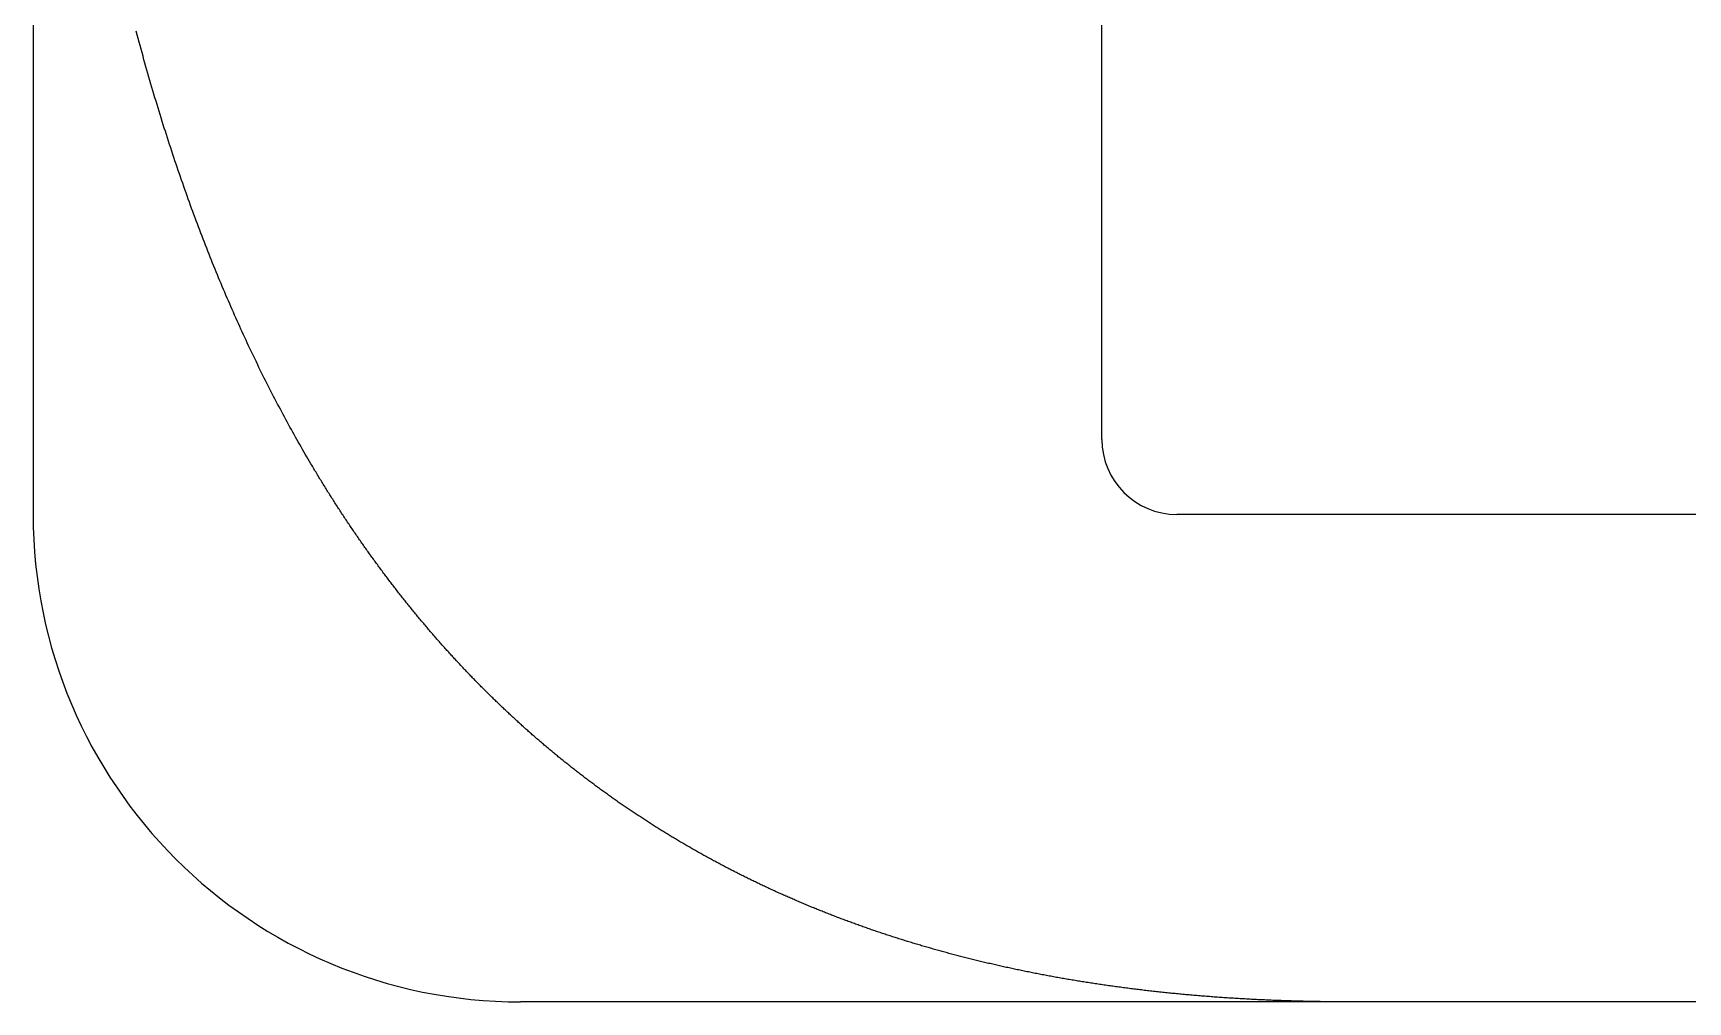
# Model space of a CAD drawing. Extents: x -14 to 315, y -179 to 16.
# Drawn here: x -14.25 to 7.81, y -92 to -79.08 of the extents above; entities that cross this region are included whole.
import ezdxf

# ---------------------------------------------------------------- set-up
doc = ezdxf.new("R2010")
doc.units = 0
doc.layers.add('BLACK', color=7, linetype='CONTINUOUS')

msp = doc.modelspace()

# ---------------------------------------------------------------- linework, layer by layer
at = {"layer": 'BLACK', "linetype": 'CONTINUOUS'}
for p, q in [((-14.25, 4), (-14.25, -85.5)), ((0, -84.5), (0, -29.5)), ((-12.861757, -79.105466), (-12.874455, -79.057743)), ((-12.84901, -79.153063), (-12.861757, -79.105466)), ((-12.836214, -79.200534), (-12.84901, -79.153063)), ((-12.823369, -79.24788), (-12.836214, -79.200534)), ((-12.810475, -79.2951), (-12.823369, -79.24788)), ((-12.797532, -79.342196), (-12.810475, -79.2951)), ((-12.784541, -79.389167), (-12.797532, -79.342196)), ((-12.771502, -79.436013), (-12.784541, -79.389167)), ((-12.758414, -79.482735), (-12.771502, -79.436013)), ((-12.745278, -79.529334), (-12.758414, -79.482735)), ((-12.732093, -79.575809), (-12.745278, -79.529334)), ((-12.718861, -79.622161), (-12.732093, -79.575809)), ((-12.70558, -79.668389), (-12.718861, -79.622161)), ((-12.692252, -79.714495), (-12.70558, -79.668389)), ((-12.678876, -79.760479), (-12.692252, -79.714495)), ((-12.665452, -79.806341), (-12.678876, -79.760479)), ((-12.651981, -79.85208), (-12.665452, -79.806341)), ((-12.638462, -79.897698), (-12.651981, -79.85208)), ((-12.624896, -79.943195), (-12.638462, -79.897698)), ((-12.611283, -79.988571), (-12.624896, -79.943195)), ((-12.597622, -80.033826), (-12.611283, -79.988571)), ((-12.583914, -80.078961), (-12.597622, -80.033826)), ((-12.57016, -80.123975), (-12.583914, -80.078961)), ((-12.556358, -80.16887), (-12.57016, -80.123975)), ((-12.54251, -80.213644), (-12.556358, -80.16887)), ((-12.528615, -80.2583), (-12.54251, -80.213644)), ((-12.514673, -80.302836), (-12.528615, -80.2583)), ((-12.500685, -80.347254), (-12.514673, -80.302836)), ((-12.486651, -80.391553), (-12.500685, -80.347254)), ((-12.47257, -80.435734), (-12.486651, -80.391553)), ((-12.458443, -80.479796), (-12.47257, -80.435734)), ((-12.444269, -80.523741), (-12.458443, -80.479796)), ((-12.43005, -80.567569), (-12.444269, -80.523741)), ((-12.415785, -80.611279), (-12.43005, -80.567569)), ((-12.401474, -80.654873), (-12.415785, -80.611279)), ((-12.387117, -80.69835), (-12.401474, -80.654873)), ((-12.372714, -80.74171), (-12.387117, -80.69835)), ((-12.358266, -80.784954), (-12.372714, -80.74171)), ((-12.343772, -80.828083), (-12.358266, -80.784954)), ((-12.329233, -80.871095), (-12.343772, -80.828083)), ((-12.314648, -80.913993), (-12.329233, -80.871095)), ((-12.300019, -80.956775), (-12.314648, -80.913993)), ((-12.285344, -80.999443), (-12.300019, -80.956775)), ((-12.270624, -81.041996), (-12.285344, -80.999443)), ((-12.255859, -81.084435), (-12.270624, -81.041996)), ((-12.241049, -81.12676), (-12.255859, -81.084435)), ((-12.226194, -81.168971), (-12.241049, -81.12676)), ((-12.211294, -81.211069), (-12.226194, -81.168971)), ((-12.19635, -81.253053), (-12.211294, -81.211069)), ((-12.181361, -81.294925), (-12.19635, -81.253053)), ((-12.166328, -81.336683), (-12.181361, -81.294925)), ((-12.15125, -81.37833), (-12.166328, -81.336683)), ((-12.136128, -81.419864), (-12.15125, -81.37833)), ((-12.120961, -81.461286), (-12.136128, -81.419864)), ((-12.105751, -81.502597), (-12.120961, -81.461286)), ((-12.090496, -81.543796), (-12.105751, -81.502597)), ((-12.075197, -81.584884), (-12.090496, -81.543796)), ((-12.059854, -81.625862), (-12.075197, -81.584884)), ((-12.044468, -81.666728), (-12.059854, -81.625862)), ((-12.029037, -81.707485), (-12.044468, -81.666728)), ((-12.013563, -81.748131), (-12.029037, -81.707485)), ((-11.998045, -81.788667), (-12.013563, -81.748131)), ((-11.982484, -81.829094), (-11.998045, -81.788667)), ((-11.966879, -81.869411), (-11.982484, -81.829094)), ((-11.95123, -81.909619), (-11.966879, -81.869411)), ((-11.935539, -81.949719), (-11.95123, -81.909619)), ((-11.919804, -81.98971), (-11.935539, -81.949719)), ((-11.904025, -82.029592), (-11.919804, -81.98971)), ((-11.888204, -82.069367), (-11.904025, -82.029592)), ((-11.872339, -82.109033), (-11.888204, -82.069367)), ((-11.856432, -82.148592), (-11.872339, -82.109033)), ((-11.840481, -82.188044), (-11.856432, -82.148592)), ((-11.824488, -82.227389), (-11.840481, -82.188044)), ((-11.808451, -82.266626), (-11.824488, -82.227389)), ((-11.792372, -82.305757), (-11.808451, -82.266626)), ((-11.776251, -82.344782), (-11.792372, -82.305757)), ((-11.760086, -82.383701), (-11.776251, -82.344782)), ((-11.74388, -82.422514), (-11.760086, -82.383701)), ((-11.72763, -82.461221), (-11.74388, -82.422514)), ((-11.711338, -82.499823), (-11.72763, -82.461221)), ((-11.695004, -82.53832), (-11.711338, -82.499823)), ((-11.678628, -82.576712), (-11.695004, -82.53832)), ((-11.662209, -82.614999), (-11.678628, -82.576712)), ((-11.645748, -82.653182), (-11.662209, -82.614999)), ((-11.629246, -82.691261), (-11.645748, -82.653182)), ((-11.612701, -82.729236), (-11.629246, -82.691261)), ((-11.596114, -82.767107), (-11.612701, -82.729236)), ((-11.579485, -82.804875), (-11.596114, -82.767107)), ((-11.562814, -82.84254), (-11.579485, -82.804875)), ((-11.546101, -82.880101), (-11.562814, -82.84254)), ((-11.529347, -82.91756), (-11.546101, -82.880101)), ((-11.512551, -82.954917), (-11.529347, -82.91756)), ((-11.495713, -82.992171), (-11.512551, -82.954917)), ((-11.478834, -83.029324), (-11.495713, -82.992171)), ((-11.461913, -83.066374), (-11.478834, -83.029324)), ((-11.44495, -83.103323), (-11.461913, -83.066374)), ((-11.427947, -83.140171), (-11.44495, -83.103323)), ((-11.410902, -83.176918), (-11.427947, -83.140171)), ((-11.393815, -83.213564), (-11.410902, -83.176918)), ((-11.376687, -83.250109), (-11.393815, -83.213564)), ((-11.359518, -83.286555), (-11.376687, -83.250109)), ((-11.342308, -83.3229), (-11.359518, -83.286555)), ((-11.325057, -83.359145), (-11.342308, -83.3229)), ((-11.307765, -83.39529), (-11.325057, -83.359145)), ((-11.290431, -83.431336), (-11.307765, -83.39529)), ((-11.273057, -83.467283), (-11.290431, -83.431336)), ((-11.255642, -83.503131), (-11.273057, -83.467283)), ((-11.238186, -83.53888), (-11.255642, -83.503131)), ((-11.220689, -83.574531), (-11.238186, -83.53888)), ((-11.203151, -83.610083), (-11.220689, -83.574531)), ((-11.185572, -83.645538), (-11.203151, -83.610083)), ((-11.167953, -83.680895), (-11.185572, -83.645538)), ((-11.150293, -83.716154), (-11.167953, -83.680895)), ((-11.132593, -83.751315), (-11.150293, -83.716154)), ((-11.114852, -83.78638), (-11.132593, -83.751315)), ((-11.09707, -83.821348), (-11.114852, -83.78638)), ((-11.079248, -83.856219), (-11.09707, -83.821348)), ((-11.061386, -83.890993), (-11.079248, -83.856219)), ((-11.043483, -83.925671), (-11.061386, -83.890993)), ((-11.025539, -83.960254), (-11.043483, -83.925671)), ((-11.007556, -83.99474), (-11.025539, -83.960254)), ((-10.989532, -84.029131), (-11.007556, -83.99474)), ((-10.971468, -84.063427), (-10.989532, -84.029131)), ((-10.953363, -84.097627), (-10.971468, -84.063427)), ((-10.935219, -84.131733), (-10.953363, -84.097627)), ((-10.917034, -84.165744), (-10.935219, -84.131733)), ((-10.898809, -84.19966), (-10.917034, -84.165744)), ((-10.880544, -84.233482), (-10.898809, -84.19966)), ((-10.862239, -84.26721), (-10.880544, -84.233482)), ((-10.843895, -84.300844), (-10.862239, -84.26721)), ((-10.82551, -84.334385), (-10.843895, -84.300844)), ((-10.807085, -84.367832), (-10.82551, -84.334385)), ((-10.78862, -84.401186), (-10.807085, -84.367832)), ((-10.770115, -84.434448), (-10.78862, -84.401186)), ((-10.751571, -84.467616), (-10.770115, -84.434448)), ((-10.732986, -84.500692), (-10.751571, -84.467616)), ((-10.714362, -84.533675), (-10.732986, -84.500692)), ((-10.695698, -84.566567), (-10.714362, -84.533675)), ((-10.676995, -84.599366), (-10.695698, -84.566567)), ((-10.658251, -84.632074), (-10.676995, -84.599366)), ((-10.639468, -84.664691), (-10.658251, -84.632074)), ((-10.620646, -84.697216), (-10.639468, -84.664691)), ((-10.601783, -84.72965), (-10.620646, -84.697216)), ((-10.582881, -84.761993), (-10.601783, -84.72965)), ((-10.56394, -84.794245), (-10.582881, -84.761993)), ((-10.544958, -84.826408), (-10.56394, -84.794245)), ((-10.535453, -84.842454), (-10.544958, -84.826408)), ((-10.525938, -84.858479), (-10.535453, -84.842454)), ((-10.516413, -84.874481), (-10.525938, -84.858479)), ((-10.506877, -84.890461), (-10.516413, -84.874481)), ((-10.497333, -84.906418), (-10.506877, -84.890461)), ((-10.487778, -84.922353), (-10.497333, -84.906418)), ((-10.478213, -84.938265), (-10.487778, -84.922353)), ((-10.468638, -84.954156), (-10.478213, -84.938265)), ((-10.459054, -84.970023), (-10.468638, -84.954156)), ((-10.44946, -84.985869), (-10.459054, -84.970023)), ((-10.439856, -85.001691), (-10.44946, -84.985869)), ((-10.430242, -85.017492), (-10.439856, -85.001691)), ((-10.420618, -85.03327), (-10.430242, -85.017492)), ((-10.410984, -85.049027), (-10.420618, -85.03327)), ((-10.401341, -85.06476), (-10.410984, -85.049027)), ((-10.391687, -85.080473), (-10.401341, -85.06476)), ((-10.382024, -85.096162), (-10.391687, -85.080473)), ((-10.372351, -85.11183), (-10.382024, -85.096162)), ((-10.362668, -85.127475), (-10.372351, -85.11183)), ((-10.352975, -85.143099), (-10.362668, -85.127475)), ((-10.343272, -85.1587), (-10.352975, -85.143099)), ((-10.33356, -85.17428), (-10.343272, -85.1587)), ((-10.323838, -85.189837), (-10.33356, -85.17428)), ((-10.314105, -85.205372), (-10.323838, -85.189837)), ((-10.304363, -85.220885), (-10.314105, -85.205372)), ((-10.294611, -85.236377), (-10.304363, -85.220885)), ((-10.28485, -85.251846), (-10.294611, -85.236377)), ((-10.275078, -85.267295), (-10.28485, -85.251846)), ((-10.265297, -85.28272), (-10.275078, -85.267295)), ((-10.255505, -85.298124), (-10.265297, -85.28272)), ((-10.245705, -85.313506), (-10.255505, -85.298124)), ((-10.235894, -85.328867), (-10.245705, -85.313506)), ((-10.226073, -85.344205), (-10.235894, -85.328867)), ((-10.216242, -85.359523), (-10.226073, -85.344205)), ((-10.206402, -85.374817), (-10.216242, -85.359523)), ((-10.196552, -85.390091), (-10.206402, -85.374817)), ((-10.186692, -85.405343), (-10.196552, -85.390091)), ((-10.176822, -85.420573), (-10.186692, -85.405343)), ((-10.166943, -85.435782), (-10.176822, -85.420573)), ((-10.157053, -85.450969), (-10.166943, -85.435782)), ((-10.147154, -85.466134), (-10.157053, -85.450969)), ((-10.137245, -85.481279), (-10.147154, -85.466134)), ((-10.127327, -85.496401), (-10.137245, -85.481279)), ((-10.117398, -85.511502), (-10.127327, -85.496401)), ((-10.10746, -85.526581), (-10.117398, -85.511502)), ((-10.097511, -85.541639), (-10.10746, -85.526581)), ((-10.087553, -85.556676), (-10.097511, -85.541639)), ((-10.077585, -85.571691), (-10.087553, -85.556676)), ((-10.067608, -85.586685), (-10.077585, -85.571691)), ((-10.05762, -85.601658), (-10.067608, -85.586685)), ((-10.047623, -85.616608), (-10.05762, -85.601658)), ((67.735627, -85.5), (1, -85.5)), ((-10.037615, -85.631539), (-10.047623, -85.616608)), ((-10.027599, -85.646447), (-10.037615, -85.631539)), ((-10.017572, -85.661335), (-10.027599, -85.646447)), ((-10.007536, -85.6762), (-10.017572, -85.661335)), ((-9.997489, -85.691046), (-10.007536, -85.6762)), ((-9.987433, -85.705869), (-9.997489, -85.691046)), ((-9.977367, -85.720672), (-9.987433, -85.705869)), ((-9.967291, -85.735453), (-9.977367, -85.720672)), ((-9.957206, -85.750214), (-9.967291, -85.735453)), ((-9.947111, -85.764953), (-9.957206, -85.750214)), ((-9.937005, -85.779671), (-9.947111, -85.764953)), ((-9.92689, -85.794368), (-9.937005, -85.779671)), ((-9.916765, -85.809044), (-9.92689, -85.794368)), ((-9.906631, -85.823699), (-9.916765, -85.809044)), ((-9.896487, -85.838334), (-9.906631, -85.823699)), ((-9.886333, -85.852946), (-9.896487, -85.838334)), ((-9.876168, -85.867539), (-9.886333, -85.852946)), ((-9.865995, -85.88211), (-9.876168, -85.867539)), ((-9.855811, -85.896661), (-9.865995, -85.88211)), ((-9.845618, -85.91119), (-9.855811, -85.896661)), ((-9.835415, -85.925699), (-9.845618, -85.91119)), ((-9.825202, -85.940187), (-9.835415, -85.925699)), ((-9.814979, -85.954654), (-9.825202, -85.940187)), ((-9.804746, -85.969101), (-9.814979, -85.954654)), ((-9.794504, -85.983527), (-9.804746, -85.969101)), ((-9.784252, -85.997931), (-9.794504, -85.983527)), ((-9.77399, -86.012316), (-9.784252, -85.997931)), ((-9.763718, -86.026679), (-9.77399, -86.012316)), ((-9.753436, -86.041022), (-9.763718, -86.026679)), ((-9.743145, -86.055344), (-9.753436, -86.041022)), ((-9.732843, -86.069646), (-9.743145, -86.055344)), ((-9.722532, -86.083927), (-9.732843, -86.069646)), ((-9.712211, -86.098188), (-9.722532, -86.083927)), ((-9.701881, -86.112428), (-9.712211, -86.098188)), ((-9.69154, -86.126647), (-9.701881, -86.112428)), ((-9.68119, -86.140846), (-9.69154, -86.126647)), ((-9.67083, -86.155025), (-9.68119, -86.140846)), ((-9.66046, -86.169183), (-9.67083, -86.155025)), ((-9.65008, -86.183321), (-9.66046, -86.169183)), ((-9.639691, -86.197438), (-9.65008, -86.183321)), ((-9.629291, -86.211535), (-9.639691, -86.197438)), ((-9.618882, -86.225611), (-9.629291, -86.211535)), ((-9.608463, -86.239667), (-9.618882, -86.225611)), ((-9.598034, -86.253703), (-9.608463, -86.239667)), ((-9.587595, -86.267718), (-9.598034, -86.253703)), ((-9.577147, -86.281714), (-9.587595, -86.267718)), ((-9.566688, -86.295689), (-9.577147, -86.281714)), ((-9.55622, -86.309643), (-9.566688, -86.295689)), ((-9.545742, -86.323578), (-9.55622, -86.309643)), ((-9.535254, -86.337492), (-9.545742, -86.323578)), ((-9.524757, -86.351386), (-9.535254, -86.337492)), ((-9.514249, -86.36526), (-9.524757, -86.351386)), ((-9.503732, -86.379114), (-9.514249, -86.36526)), ((-9.493205, -86.392948), (-9.503732, -86.379114)), ((-9.482668, -86.406762), (-9.493205, -86.392948)), ((-9.472121, -86.420555), (-9.482668, -86.406762)), ((-9.461564, -86.434329), (-9.472121, -86.420555)), ((-9.450997, -86.448082), (-9.461564, -86.434329)), ((-9.440421, -86.461816), (-9.450997, -86.448082)), ((-9.429835, -86.47553), (-9.440421, -86.461816)), ((-9.419239, -86.489223), (-9.429835, -86.47553)), ((-9.408633, -86.502897), (-9.419239, -86.489223)), ((-9.398017, -86.516551), (-9.408633, -86.502897)), ((-9.387391, -86.530185), (-9.398017, -86.516551)), ((-9.376756, -86.543799), (-9.387391, -86.530185)), ((-9.36611, -86.557393), (-9.376756, -86.543799)), ((-9.355455, -86.570967), (-9.36611, -86.557393)), ((-9.34479, -86.584522), (-9.355455, -86.570967)), ((-9.334115, -86.598056), (-9.34479, -86.584522)), ((-9.32343, -86.611571), (-9.334115, -86.598056)), ((-9.312735, -86.625067), (-9.32343, -86.611571)), ((-9.30203, -86.638542), (-9.312735, -86.625067)), ((-9.291316, -86.651998), (-9.30203, -86.638542)), ((-9.280591, -86.665434), (-9.291316, -86.651998)), ((-9.269857, -86.67885), (-9.280591, -86.665434)), ((-9.259113, -86.692247), (-9.269857, -86.67885)), ((-9.248359, -86.705624), (-9.259113, -86.692247)), ((-9.237595, -86.718982), (-9.248359, -86.705624)), ((-9.226821, -86.73232), (-9.237595, -86.718982)), ((-9.216037, -86.745638), (-9.226821, -86.73232)), ((-9.205243, -86.758937), (-9.216037, -86.745638)), ((-9.19444, -86.772217), (-9.205243, -86.758937)), ((-9.183626, -86.785476), (-9.19444, -86.772217)), ((-9.172803, -86.798717), (-9.183626, -86.785476)), ((-9.16197, -86.811938), (-9.172803, -86.798717)), ((-9.151126, -86.825139), (-9.16197, -86.811938)), ((-9.140273, -86.838321), (-9.151126, -86.825139)), ((-9.12941, -86.851484), (-9.140273, -86.838321)), ((-9.118537, -86.864627), (-9.12941, -86.851484)), ((-9.107654, -86.877751), (-9.118537, -86.864627)), ((-9.096761, -86.890856), (-9.107654, -86.877751)), ((-9.085858, -86.903941), (-9.096761, -86.890856)), ((-9.074946, -86.917007), (-9.085858, -86.903941)), ((-9.064023, -86.930053), (-9.074946, -86.917007)), ((-9.05309, -86.943081), (-9.064023, -86.930053)), ((-9.042147, -86.956089), (-9.05309, -86.943081)), ((-9.031195, -86.969078), (-9.042147, -86.956089)), ((-9.020232, -86.982048), (-9.031195, -86.969078)), ((-9.00926, -86.994998), (-9.020232, -86.982048)), ((-8.998277, -87.007929), (-9.00926, -86.994998)), ((-8.987285, -87.020841), (-8.998277, -87.007929)), ((-8.976282, -87.033735), (-8.987285, -87.020841)), ((-8.96527, -87.046609), (-8.976282, -87.033735)), ((-8.954248, -87.059464), (-8.96527, -87.046609)), ((-8.943215, -87.072299), (-8.954248, -87.059464)), ((-8.932173, -87.085116), (-8.943215, -87.072299)), ((-8.921121, -87.097914), (-8.932173, -87.085116)), ((-8.910058, -87.110693), (-8.921121, -87.097914)), ((-8.898986, -87.123452), (-8.910058, -87.110693)), ((-8.887903, -87.136193), (-8.898986, -87.123452)), ((-8.876811, -87.148914), (-8.887903, -87.136193)), ((-8.865709, -87.161618), (-8.876811, -87.148914)), ((-8.854596, -87.174301), (-8.865709, -87.161618)), ((-8.843474, -87.186966), (-8.854596, -87.174301)), ((-8.832341, -87.199612), (-8.843474, -87.186966)), ((-8.821199, -87.21224), (-8.832341, -87.199612)), ((-8.810046, -87.224848), (-8.821199, -87.21224)), ((-8.798883, -87.237438), (-8.810046, -87.224848)), ((-8.787711, -87.250008), (-8.798883, -87.237438)), ((-8.776528, -87.262561), (-8.787711, -87.250008)), ((-8.765336, -87.275094), (-8.776528, -87.262561)), ((-8.754132, -87.287608), (-8.765336, -87.275094)), ((-8.74292, -87.300104), (-8.754132, -87.287608)), ((-8.731697, -87.312581), (-8.74292, -87.300104)), ((-8.720464, -87.325039), (-8.731697, -87.312581)), ((-8.70922, -87.337479), (-8.720464, -87.325039)), ((-8.697967, -87.3499), (-8.70922, -87.337479)), ((-8.686704, -87.362302), (-8.697967, -87.3499)), ((-8.675431, -87.374686), (-8.686704, -87.362302)), ((-8.664147, -87.387051), (-8.675431, -87.374686)), ((-8.652854, -87.399397), (-8.664147, -87.387051)), ((-8.641549, -87.411726), (-8.652854, -87.399397)), ((-8.630236, -87.424035), (-8.641549, -87.411726)), ((-8.618912, -87.436326), (-8.630236, -87.424035)), ((-8.607578, -87.448598), (-8.618912, -87.436326)), ((-8.596233, -87.460852), (-8.607578, -87.448598)), ((-8.584879, -87.473087), (-8.596233, -87.460852)), ((-8.573514, -87.485304), (-8.584879, -87.473087)), ((-8.56214, -87.497502), (-8.573514, -87.485304)), ((-8.550755, -87.509683), (-8.56214, -87.497502)), ((-8.53936, -87.521844), (-8.550755, -87.509683)), ((-8.527955, -87.533987), (-8.53936, -87.521844)), ((-8.51654, -87.546112), (-8.527955, -87.533987)), ((-8.505114, -87.558219), (-8.51654, -87.546112)), ((-8.493678, -87.570306), (-8.505114, -87.558219)), ((-8.482232, -87.582377), (-8.493678, -87.570306)), ((-8.470776, -87.594428), (-8.482232, -87.582377)), ((-8.45931, -87.606461), (-8.470776, -87.594428)), ((-8.447833, -87.618476), (-8.45931, -87.606461)), ((-8.436346, -87.630473), (-8.447833, -87.618476)), ((-8.42485, -87.642451), (-8.436346, -87.630473)), ((-8.413342, -87.654411), (-8.42485, -87.642451)), ((-8.401825, -87.666353), (-8.413342, -87.654411)), ((-8.390297, -87.678277), (-8.401825, -87.666353)), ((-8.378759, -87.690182), (-8.390297, -87.678277)), ((-8.367211, -87.70207), (-8.378759, -87.690182)), ((-8.355653, -87.713939), (-8.367211, -87.70207)), ((-8.344084, -87.725791), (-8.355653, -87.713939)), ((-8.332505, -87.737623), (-8.344084, -87.725791)), ((-8.320915, -87.749439), (-8.332505, -87.737623)), ((-8.309316, -87.761235), (-8.320915, -87.749439)), ((-8.297706, -87.773015), (-8.309316, -87.761235)), ((-8.286086, -87.784775), (-8.297706, -87.773015)), ((-8.274456, -87.796518), (-8.286086, -87.784775)), ((-8.262815, -87.808243), (-8.274456, -87.796518)), ((-8.251164, -87.81995), (-8.262815, -87.808243)), ((-8.239503, -87.831638), (-8.251164, -87.81995)), ((-8.227831, -87.843309), (-8.239503, -87.831638)), ((-8.216149, -87.854962), (-8.227831, -87.843309)), ((-8.204456, -87.866597), (-8.216149, -87.854962)), ((-8.192754, -87.878214), (-8.204456, -87.866597)), ((-8.18104, -87.889814), (-8.192754, -87.878214)), ((-8.169317, -87.901394), (-8.18104, -87.889814)), ((-8.157583, -87.912958), (-8.169317, -87.901394)), ((-8.145839, -87.924503), (-8.157583, -87.912958)), ((-8.134084, -87.936032), (-8.145839, -87.924503)), ((-8.122319, -87.947541), (-8.134084, -87.936032)), ((-8.110543, -87.959034), (-8.122319, -87.947541)), ((-8.098758, -87.970508), (-8.110543, -87.959034)), ((-8.086961, -87.981965), (-8.098758, -87.970508)), ((-8.075155, -87.993403), (-8.086961, -87.981965)), ((-8.063337, -88.004825), (-8.075155, -87.993403)), ((-8.05151, -88.016227), (-8.063337, -88.004825)), ((-8.039672, -88.027614), (-8.05151, -88.016227)), ((-8.027824, -88.038981), (-8.039672, -88.027614)), ((-8.015964, -88.050332), (-8.027824, -88.038981)), ((-8.004095, -88.061664), (-8.015964, -88.050332)), ((-7.992215, -88.072979), (-8.004095, -88.061664)), ((-7.980325, -88.084276), (-7.992215, -88.072979)), ((-7.968424, -88.095556), (-7.980325, -88.084276)), ((-7.956513, -88.106818), (-7.968424, -88.095556)), ((-7.94459, -88.118063), (-7.956513, -88.106818)), ((-7.932659, -88.129289), (-7.94459, -88.118063)), ((-7.920715, -88.140499), (-7.932659, -88.129289)), ((-7.908762, -88.151691), (-7.920715, -88.140499)), ((-7.896797, -88.162866), (-7.908762, -88.151691)), ((-7.884823, -88.174022), (-7.896797, -88.162866)), ((-7.872838, -88.185162), (-7.884823, -88.174022)), ((-7.860843, -88.196283), (-7.872838, -88.185162)), ((-7.848836, -88.207388), (-7.860843, -88.196283)), ((-7.836819, -88.218474), (-7.848836, -88.207388)), ((-7.824791, -88.229544), (-7.836819, -88.218474)), ((-7.812754, -88.240596), (-7.824791, -88.229544)), ((-7.800705, -88.251631), (-7.812754, -88.240596)), ((-7.788646, -88.262648), (-7.800705, -88.251631)), ((-7.776575, -88.273648), (-7.788646, -88.262648)), ((-7.764495, -88.28463), (-7.776575, -88.273648)), ((-7.752403, -88.295596), (-7.764495, -88.28463)), ((-7.740302, -88.306543), (-7.752403, -88.295596)), ((-7.728189, -88.317474), (-7.740302, -88.306543)), ((-7.716067, -88.328387), (-7.728189, -88.317474)), ((-7.703932, -88.339283), (-7.716067, -88.328387)), ((-7.691788, -88.350161), (-7.703932, -88.339283)), ((-7.679632, -88.361023), (-7.691788, -88.350161)), ((-7.667467, -88.371866), (-7.679632, -88.361023)), ((-7.655289, -88.382694), (-7.667467, -88.371866)), ((-7.643103, -88.393503), (-7.655289, -88.382694)), ((-7.630904, -88.404296), (-7.643103, -88.393503)), ((-7.618696, -88.41507), (-7.630904, -88.404296)), ((-7.606475, -88.425829), (-7.618696, -88.41507)), ((-7.594246, -88.436569), (-7.606475, -88.425829)), ((-7.582004, -88.447293), (-7.594246, -88.436569)), ((-7.569752, -88.457999), (-7.582004, -88.447293)), ((-7.557489, -88.468689), (-7.569752, -88.457999)), ((-7.545216, -88.479361), (-7.557489, -88.468689)), ((-7.532931, -88.490016), (-7.545216, -88.479361)), ((-7.520636, -88.500654), (-7.532931, -88.490016)), ((-7.50833, -88.511275), (-7.520636, -88.500654)), ((-7.496014, -88.521878), (-7.50833, -88.511275)), ((-7.483685, -88.532466), (-7.496014, -88.521878)), ((-7.471347, -88.543035), (-7.483685, -88.532466)), ((-7.458997, -88.553589), (-7.471347, -88.543035)), ((-7.446637, -88.564124), (-7.458997, -88.553589)), ((-7.434265, -88.574643), (-7.446637, -88.564124)), ((-7.421884, -88.585144), (-7.434265, -88.574643)), ((-7.40949, -88.595629), (-7.421884, -88.585144)), ((-7.397087, -88.606097), (-7.40949, -88.595629)), ((-7.384671, -88.616548), (-7.397087, -88.606097)), ((-7.372247, -88.626981), (-7.384671, -88.616548)), ((-7.359809, -88.637399), (-7.372247, -88.626981)), ((-7.347362, -88.647798), (-7.359809, -88.637399)), ((-7.334902, -88.658182), (-7.347362, -88.647798)), ((-7.322434, -88.668548), (-7.334902, -88.658182)), ((-7.309952, -88.678898), (-7.322434, -88.668548)), ((-7.297461, -88.68923), (-7.309952, -88.678898)), ((-7.284958, -88.699546), (-7.297461, -88.68923)), ((-7.272445, -88.709844), (-7.284958, -88.699546)), ((-7.259919, -88.720127), (-7.272445, -88.709844)), ((-7.247385, -88.730391), (-7.259919, -88.720127)), ((-7.234837, -88.74064), (-7.247385, -88.730391)), ((-7.22228, -88.750871), (-7.234837, -88.74064)), ((-7.20971, -88.761087), (-7.22228, -88.750871)), ((-7.197131, -88.771284), (-7.20971, -88.761087)), ((-7.184539, -88.781466), (-7.197131, -88.771284)), ((-7.171938, -88.79163), (-7.184539, -88.781466)), ((-7.159323, -88.801778), (-7.171938, -88.79163)), ((-7.1467, -88.811908), (-7.159323, -88.801778)), ((-7.134063, -88.822024), (-7.1467, -88.811908)), ((-7.121417, -88.83212), (-7.134063, -88.822024)), ((-7.108758, -88.842202), (-7.121417, -88.83212)), ((-7.09609, -88.852266), (-7.108758, -88.842202)), ((-7.083409, -88.862314), (-7.09609, -88.852266)), ((-7.070719, -88.872344), (-7.083409, -88.862314)), ((-7.058015, -88.882359), (-7.070719, -88.872344)), ((-7.045302, -88.892356), (-7.058015, -88.882359)), ((-7.032576, -88.902338), (-7.045302, -88.892356)), ((-7.01984, -88.912302), (-7.032576, -88.902338)), ((-7.007092, -88.92225), (-7.01984, -88.912302)), ((-6.994334, -88.932181), (-7.007092, -88.92225)), ((-6.981563, -88.942096), (-6.994334, -88.932181)), ((-6.968782, -88.951994), (-6.981563, -88.942096)), ((-6.955988, -88.961876), (-6.968782, -88.951994)), ((-6.943185, -88.97174), (-6.955988, -88.961876)), ((-6.930369, -88.98159), (-6.943185, -88.97174)), ((-6.917543, -88.991421), (-6.930369, -88.98159)), ((-6.904704, -89.001237), (-6.917543, -88.991421)), ((-6.891856, -89.011035), (-6.904704, -89.001237)), ((-6.878994, -89.020819), (-6.891856, -89.011035)), ((-6.866123, -89.030584), (-6.878994, -89.020819)), ((-6.853238, -89.040334), (-6.866123, -89.030584)), ((-6.840344, -89.050066), (-6.853238, -89.040334)), ((-6.827437, -89.059784), (-6.840344, -89.050066)), ((-6.81452, -89.069483), (-6.827437, -89.059784)), ((-6.80159, -89.079168), (-6.81452, -89.069483)), ((-6.78865, -89.088834), (-6.80159, -89.079168)), ((-6.775697, -89.098486), (-6.78865, -89.088834)), ((-6.762734, -89.10812), (-6.775697, -89.098486)), ((-6.749758, -89.117739), (-6.762734, -89.10812)), ((-6.736773, -89.127339), (-6.749758, -89.117739)), ((-6.723773, -89.136926), (-6.736773, -89.127339)), ((-6.710765, -89.146494), (-6.723773, -89.136926)), ((-6.697742, -89.156048), (-6.710765, -89.146494)), ((-6.684711, -89.165583), (-6.697742, -89.156048)), ((-6.671665, -89.175104), (-6.684711, -89.165583)), ((-6.65861, -89.184607), (-6.671665, -89.175104)), ((-6.645542, -89.194095), (-6.65861, -89.184607)), ((-6.632464, -89.203565), (-6.645542, -89.194095)), ((-6.619372, -89.213021), (-6.632464, -89.203565)), ((-6.606271, -89.222458), (-6.619372, -89.213021)), ((-6.593155, -89.231882), (-6.606271, -89.222458)), ((-6.580031, -89.241287), (-6.593155, -89.231882)), ((-6.566892, -89.250677), (-6.580031, -89.241287)), ((-6.553745, -89.26005), (-6.566892, -89.250677)), ((-6.540582, -89.269408), (-6.553745, -89.26005)), ((-6.527411, -89.278748), (-6.540582, -89.269408)), ((-6.514226, -89.288074), (-6.527411, -89.278748)), ((-6.501031, -89.297381), (-6.514226, -89.288074)), ((-6.487822, -89.306675), (-6.501031, -89.297381)), ((-6.474604, -89.31595), (-6.487822, -89.306675)), ((-6.461372, -89.325211), (-6.474604, -89.31595)), ((-6.44813, -89.334454), (-6.461372, -89.325211)), ((-6.434874, -89.343683), (-6.44813, -89.334454)), ((-6.421609, -89.352893), (-6.434874, -89.343683)), ((-6.408329, -89.36209), (-6.421609, -89.352893)), ((-6.39504, -89.371268), (-6.408329, -89.36209)), ((-6.381737, -89.380432), (-6.39504, -89.371268)), ((-6.368424, -89.389578), (-6.381737, -89.380432)), ((-6.355097, -89.39871), (-6.368424, -89.389578)), ((-6.34176, -89.407824), (-6.355097, -89.39871)), ((-6.328409, -89.416923), (-6.34176, -89.407824)), ((-6.315049, -89.426005), (-6.328409, -89.416923)), ((-6.301674, -89.435072), (-6.315049, -89.426005)), ((-6.28829, -89.444122), (-6.301674, -89.435072)), ((-6.274891, -89.453157), (-6.28829, -89.444122)), ((-6.261483, -89.462175), (-6.274891, -89.453157)), ((-6.24806, -89.471178), (-6.261483, -89.462175)), ((-6.234628, -89.480163), (-6.24806, -89.471178)), ((-6.221181, -89.489134), (-6.234628, -89.480163)), ((-6.207726, -89.498088), (-6.221181, -89.489134)), ((-6.194254, -89.507027), (-6.207726, -89.498088)), ((-6.180774, -89.515948), (-6.194254, -89.507027)), ((-6.167279, -89.524855), (-6.180774, -89.515948)), ((-6.153775, -89.533744), (-6.167279, -89.524855)), ((-6.140255, -89.54262), (-6.153775, -89.533744)), ((-6.126727, -89.551477), (-6.140255, -89.54262)), ((-6.113183, -89.56032), (-6.126727, -89.551477)), ((-6.09963, -89.569145), (-6.113183, -89.56032)), ((-6.086062, -89.577957), (-6.09963, -89.569145)), ((-6.072485, -89.58675), (-6.086062, -89.577957)), ((-6.058893, -89.595529), (-6.072485, -89.58675)), ((-6.045291, -89.604291), (-6.058893, -89.595529)), ((-6.031674, -89.613038), (-6.045291, -89.604291)), ((-6.018049, -89.621768), (-6.031674, -89.613038)), ((-6.004407, -89.630484), (-6.018049, -89.621768)), ((-5.990757, -89.639182), (-6.004407, -89.630484)), ((-5.977091, -89.647866), (-5.990757, -89.639182)), ((-5.963416, -89.656532), (-5.977091, -89.647866)), ((-5.949725, -89.665184), (-5.963416, -89.656532)), ((-5.936025, -89.673818), (-5.949725, -89.665184)), ((-5.92231, -89.682439), (-5.936025, -89.673818)), ((-5.908586, -89.691041), (-5.92231, -89.682439)), ((-5.894845, -89.69963), (-5.908586, -89.691041)), ((-5.881096, -89.7082), (-5.894845, -89.69963)), ((-5.867331, -89.716758), (-5.881096, -89.7082)), ((-5.853558, -89.725297), (-5.867331, -89.716758)), ((-5.839768, -89.733822), (-5.853558, -89.725297)), ((-5.825969, -89.742329), (-5.839768, -89.733822)), ((-5.812154, -89.750823), (-5.825969, -89.742329)), ((-5.79833, -89.759299), (-5.812154, -89.750823)), ((-5.784491, -89.767761), (-5.79833, -89.759299)), ((-5.770642, -89.776205), (-5.784491, -89.767761)), ((-5.756777, -89.784636), (-5.770642, -89.776205)), ((-5.742903, -89.793048), (-5.756777, -89.784636)), ((-5.729013, -89.801447), (-5.742903, -89.793048)), ((-5.715114, -89.809828), (-5.729013, -89.801447)), ((-5.701199, -89.818196), (-5.715114, -89.809828)), ((-5.687275, -89.826545), (-5.701199, -89.818196)), ((-5.673335, -89.834881), (-5.687275, -89.826545)), ((-5.659385, -89.843199), (-5.673335, -89.834881)), ((-5.64542, -89.851503), (-5.659385, -89.843199)), ((-5.631445, -89.85979), (-5.64542, -89.851503)), ((-5.617454, -89.868063), (-5.631445, -89.85979)), ((-5.603454, -89.876318), (-5.617454, -89.868063)), ((-5.589437, -89.884559), (-5.603454, -89.876318)), ((-5.575412, -89.892783), (-5.589437, -89.884559)), ((-5.561369, -89.900993), (-5.575412, -89.892783)), ((-5.547318, -89.909185), (-5.561369, -89.900993)), ((-5.533251, -89.917363), (-5.547318, -89.909185)), ((-5.519174, -89.925524), (-5.533251, -89.917363)), ((-5.505081, -89.933671), (-5.519174, -89.925524)), ((-5.490978, -89.9418), (-5.505081, -89.933671)), ((-5.476859, -89.949916), (-5.490978, -89.9418)), ((-5.462731, -89.958014), (-5.476859, -89.949916)), ((-5.448586, -89.966098), (-5.462731, -89.958014)), ((-5.434433, -89.974165), (-5.448586, -89.966098)), ((-5.420262, -89.982218), (-5.434433, -89.974165)), ((-5.406082, -89.990253), (-5.420262, -89.982218)), ((-5.391885, -89.998275), (-5.406082, -89.990253)), ((-5.37768, -90.006279), (-5.391885, -89.998275)), ((-5.363457, -90.014269), (-5.37768, -90.006279)), ((-5.349226, -90.022242), (-5.363457, -90.014269)), ((-5.334977, -90.030201), (-5.349226, -90.022242)), ((-5.320719, -90.038143), (-5.334977, -90.030201)), ((-5.306445, -90.046071), (-5.320719, -90.038143)), ((-5.292161, -90.05398), (-5.306445, -90.046071)), ((-5.27786, -90.061877), (-5.292161, -90.05398)), ((-5.26355, -90.069756), (-5.27786, -90.061877)), ((-5.249223, -90.077621), (-5.26355, -90.069756)), ((-5.234886, -90.085469), (-5.249223, -90.077621)), ((-5.220533, -90.093303), (-5.234886, -90.085469)), ((-5.20617, -90.10112), (-5.220533, -90.093303)), ((-5.19179, -90.108923), (-5.20617, -90.10112)), ((-5.177401, -90.116708), (-5.19179, -90.108923)), ((-5.162995, -90.12448), (-5.177401, -90.116708)), ((-5.148579, -90.132233), (-5.162995, -90.12448)), ((-5.134146, -90.139974), (-5.148579, -90.132233)), ((-5.119704, -90.147697), (-5.134146, -90.139974)), ((-5.105245, -90.155406), (-5.119704, -90.147697)), ((-5.090776, -90.163098), (-5.105245, -90.155406)), ((-5.07629, -90.170776), (-5.090776, -90.163098)), ((-5.061794, -90.178437), (-5.07629, -90.170776)), ((-5.047281, -90.186084), (-5.061794, -90.178437)), ((-5.032759, -90.193713), (-5.047281, -90.186084)), ((-5.018219, -90.20133), (-5.032759, -90.193713)), ((-5.00367, -90.208928), (-5.018219, -90.20133)), ((-4.989103, -90.216513), (-5.00367, -90.208928)), ((-4.974528, -90.22408), (-4.989103, -90.216513)), ((-4.959934, -90.231634), (-4.974528, -90.22408)), ((-4.945331, -90.23917), (-4.959934, -90.231634)), ((-4.93071, -90.246693), (-4.945331, -90.23917)), ((-4.91608, -90.254197), (-4.93071, -90.246693)), ((-4.901432, -90.261689), (-4.91608, -90.254197)), ((-4.886775, -90.269163), (-4.901432, -90.261689)), ((-4.8721, -90.276624), (-4.886775, -90.269163)), ((-4.857416, -90.284066), (-4.8721, -90.276624)), ((-4.842713, -90.291496), (-4.857416, -90.284066)), ((-4.828002, -90.298908), (-4.842713, -90.291496)), ((-4.813272, -90.306306), (-4.828002, -90.298908)), ((-4.798533, -90.313687), (-4.813272, -90.306306)), ((-4.783776, -90.321055), (-4.798533, -90.313687)), ((-4.769009, -90.328404), (-4.783776, -90.321055)), ((-4.754224, -90.335741), (-4.769009, -90.328404)), ((-4.739431, -90.343059), (-4.754224, -90.335741)), ((-4.724618, -90.350365), (-4.739431, -90.343059)), ((-4.709797, -90.357653), (-4.724618, -90.350365)), ((-4.694957, -90.364927), (-4.709797, -90.357653)), ((-4.680108, -90.372184), (-4.694957, -90.364927)), ((-4.66524, -90.379427), (-4.680108, -90.372184)), ((-4.650363, -90.386653), (-4.66524, -90.379427)), ((-4.635468, -90.393865), (-4.650363, -90.386653)), ((-4.620563, -90.40106), (-4.635468, -90.393865)), ((-4.60564, -90.408241), (-4.620563, -90.40106)), ((-4.590707, -90.415405), (-4.60564, -90.408241)), ((-4.575756, -90.422555), (-4.590707, -90.415405)), ((-4.560795, -90.429688), (-4.575756, -90.422555)), ((-4.545816, -90.436808), (-4.560795, -90.429688)), ((-4.530827, -90.443909), (-4.545816, -90.436808)), ((-4.515819, -90.450998), (-4.530827, -90.443909)), ((-4.500803, -90.458068), (-4.515819, -90.450998)), ((-4.485767, -90.465126), (-4.500803, -90.458068)), ((-4.470722, -90.472166), (-4.485767, -90.465126)), ((-4.455658, -90.479192), (-4.470722, -90.472166)), ((-4.440585, -90.486201), (-4.455658, -90.479192)), ((-4.425492, -90.493197), (-4.440585, -90.486201)), ((-4.410391, -90.500174), (-4.425492, -90.493197)), ((-4.39527, -90.507139), (-4.410391, -90.500174)), ((-4.38014, -90.514086), (-4.39527, -90.507139)), ((-4.36499, -90.52102), (-4.38014, -90.514086)), ((-4.349832, -90.527936), (-4.36499, -90.52102)), ((-4.334653, -90.534838), (-4.349832, -90.527936)), ((-4.319466, -90.541723), (-4.334653, -90.534838)), ((-4.304259, -90.548595), (-4.319466, -90.541723)), ((-4.289044, -90.555449), (-4.304259, -90.548595)), ((-4.273808, -90.56229), (-4.289044, -90.555449)), ((-4.258564, -90.569113), (-4.273808, -90.56229)), ((-4.243299, -90.575923), (-4.258564, -90.569113)), ((-4.228026, -90.582715), (-4.243299, -90.575923)), ((-4.212732, -90.589494), (-4.228026, -90.582715)), ((-4.19743, -90.596255), (-4.212732, -90.589494)), ((-4.182107, -90.603003), (-4.19743, -90.596255)), ((-4.166776, -90.609733), (-4.182107, -90.603003)), ((-4.151424, -90.616451), (-4.166776, -90.609733)), ((-4.136064, -90.62315), (-4.151424, -90.616451)), ((-4.120683, -90.629836), (-4.136064, -90.62315)), ((-4.105293, -90.636504), (-4.120683, -90.629836)), ((-4.089883, -90.643159), (-4.105293, -90.636504)), ((-4.074464, -90.649797), (-4.089883, -90.643159)), ((-4.059025, -90.656421), (-4.074464, -90.649797)), ((-4.043577, -90.663027), (-4.059025, -90.656421)), ((-4.028108, -90.669621), (-4.043577, -90.663027)), ((-4.01263, -90.676196), (-4.028108, -90.669621)), ((-3.997131, -90.682758), (-4.01263, -90.676196)), ((-3.981624, -90.689303), (-3.997131, -90.682758)), ((-3.966096, -90.695834), (-3.981624, -90.689303)), ((-3.950559, -90.702348), (-3.966096, -90.695834)), ((-3.935001, -90.708848), (-3.950559, -90.702348)), ((-3.919435, -90.715331), (-3.935001, -90.708848)), ((-3.903847, -90.7218), (-3.919435, -90.715331)), ((-3.888251, -90.728252), (-3.903847, -90.7218)), ((-3.872633, -90.73469), (-3.888251, -90.728252)), ((-3.857007, -90.741111), (-3.872633, -90.73469)), ((-3.841359, -90.747518), (-3.857007, -90.741111)), ((-3.825703, -90.753908), (-3.841359, -90.747518)), ((-3.810026, -90.760284), (-3.825703, -90.753908)), ((-3.794339, -90.766643), (-3.810026, -90.760284)), ((-3.778632, -90.772989), (-3.794339, -90.766643)), ((-3.762915, -90.779316), (-3.778632, -90.772989)), ((-3.747177, -90.785631), (-3.762915, -90.779316)), ((-3.731431, -90.791927), (-3.747177, -90.785631)), ((-3.715662, -90.798211), (-3.731431, -90.791927)), ((-3.699886, -90.804477), (-3.715662, -90.798211)), ((-3.684087, -90.810729), (-3.699886, -90.804477)), ((-3.668279, -90.816964), (-3.684087, -90.810729)), ((-3.65245, -90.823185), (-3.668279, -90.816964)), ((-3.636612, -90.829389), (-3.65245, -90.823185)), ((-3.620753, -90.83558), (-3.636612, -90.829389)), ((-3.604884, -90.841752), (-3.620753, -90.83558)), ((-3.588994, -90.847912), (-3.604884, -90.841752)), ((-3.573094, -90.854053), (-3.588994, -90.847912)), ((-3.557173, -90.860182), (-3.573094, -90.854053)), ((-3.541243, -90.866292), (-3.557173, -90.860182)), ((-3.525291, -90.87239), (-3.541243, -90.866292)), ((-3.50933, -90.878469), (-3.525291, -90.87239)), ((-3.493347, -90.884535), (-3.50933, -90.878469)), ((-3.477355, -90.890584), (-3.493347, -90.884535)), ((-3.461341, -90.896619), (-3.477355, -90.890584)), ((-3.445318, -90.902636), (-3.461341, -90.896619)), ((-3.429273, -90.908641), (-3.445318, -90.902636)), ((-3.413219, -90.914627), (-3.429273, -90.908641)), ((-3.397143, -90.9206), (-3.413219, -90.914627)), ((-3.381057, -90.926555), (-3.397143, -90.9206)), ((-3.36495, -90.932497), (-3.381057, -90.926555)), ((-3.348833, -90.938421), (-3.36495, -90.932497)), ((-3.332694, -90.944332), (-3.348833, -90.938421)), ((-3.316546, -90.950225), (-3.332694, -90.944332)), ((-3.300375, -90.956105), (-3.316546, -90.950225)), ((-3.284195, -90.961967), (-3.300375, -90.956105)), ((-3.267993, -90.967816), (-3.284195, -90.961967)), ((-3.251782, -90.973646), (-3.267993, -90.967816)), ((-3.235548, -90.979464), (-3.251782, -90.973646)), ((-3.219305, -90.985263), (-3.235548, -90.979464)), ((-3.203039, -90.99105), (-3.219305, -90.985263)), ((-3.186764, -90.996818), (-3.203039, -90.99105)), ((-3.170466, -91.002573), (-3.186764, -90.996818)), ((-3.15416, -91.00831), (-3.170466, -91.002573)), ((-3.13783, -91.014034), (-3.15416, -91.00831)), ((-3.121491, -91.01974), (-3.13783, -91.014034)), ((-3.105129, -91.025433), (-3.121491, -91.01974)), ((-3.088759, -91.031108), (-3.105129, -91.025433)), ((-3.072365, -91.036769), (-3.088759, -91.031108)), ((-3.055962, -91.042413), (-3.072365, -91.036769)), ((-3.039535, -91.048043), (-3.055962, -91.042413)), ((-3.0231, -91.053656), (-3.039535, -91.048043)), ((-3.006641, -91.059255), (-3.0231, -91.053656)), ((-2.990174, -91.064836), (-3.006641, -91.059255)), ((-2.973682, -91.070404), (-2.990174, -91.064836)), ((-2.957182, -91.075953), (-2.973682, -91.070404)), ((-2.940658, -91.08149), (-2.957182, -91.075953)), ((-2.924126, -91.087008), (-2.940658, -91.08149)), ((-2.907569, -91.092513), (-2.924126, -91.087008)), ((-2.891004, -91.098001), (-2.907569, -91.092513)), ((-2.874414, -91.103475), (-2.891004, -91.098001)), ((-2.857816, -91.10893), (-2.874414, -91.103475)), ((-2.841194, -91.114373), (-2.857816, -91.10893)), ((-2.824563, -91.119797), (-2.841194, -91.114373)), ((-2.807907, -91.125209), (-2.824563, -91.119797)), ((-2.791243, -91.130602), (-2.807907, -91.125209)), ((-2.774555, -91.135981), (-2.791243, -91.130602)), ((-2.757858, -91.141343), (-2.774555, -91.135981)), ((-2.741136, -91.146692), (-2.757858, -91.141343)), ((-2.724406, -91.152022), (-2.741136, -91.146692)), ((-2.707651, -91.157339), (-2.724406, -91.152022)), ((-2.690888, -91.162638), (-2.707651, -91.157339)), ((-2.674099, -91.167923), (-2.690888, -91.162638)), ((-2.657302, -91.173191), (-2.674099, -91.167923)), ((-2.64048, -91.178445), (-2.657302, -91.173191)), ((-2.62365, -91.183681), (-2.64048, -91.178445)), ((-2.606794, -91.188903), (-2.62365, -91.183681)), ((-2.58993, -91.194108), (-2.606794, -91.188903)), ((-2.573041, -91.199299), (-2.58993, -91.194108)), ((-2.556143, -91.204472), (-2.573041, -91.199299)), ((-2.53922, -91.209631), (-2.556143, -91.204472)), ((-2.522289, -91.214773), (-2.53922, -91.209631)), ((-2.505332, -91.219901), (-2.522289, -91.214773)), ((-2.488366, -91.22501), (-2.505332, -91.219901)), ((-2.471375, -91.230107), (-2.488366, -91.22501)), ((-2.454376, -91.235185), (-2.471375, -91.230107)), ((-2.437351, -91.24025), (-2.454376, -91.235185)), ((-2.420317, -91.245297), (-2.437351, -91.24025)), ((-2.403258, -91.25033), (-2.420317, -91.245297)), ((-2.38619, -91.255345), (-2.403258, -91.25033)), ((-2.369096, -91.260346), (-2.38619, -91.255345)), ((-2.351994, -91.26533), (-2.369096, -91.260346)), ((-2.334866, -91.2703), (-2.351994, -91.26533)), ((-2.317729, -91.275251), (-2.334866, -91.2703)), ((-2.300566, -91.280189), (-2.317729, -91.275251)), ((-2.283395, -91.285109), (-2.300566, -91.280189)), ((-2.266198, -91.290016), (-2.283395, -91.285109)), ((-2.248992, -91.294904), (-2.266198, -91.290016)), ((-2.231759, -91.299779), (-2.248992, -91.294904)), ((-2.214519, -91.304635), (-2.231759, -91.299779)), ((-2.197252, -91.309478), (-2.214519, -91.304635)), ((-2.179976, -91.314303), (-2.197252, -91.309478)), ((-2.162674, -91.319114), (-2.179976, -91.314303)), ((-2.145363, -91.323907), (-2.162674, -91.319114)), ((-2.128026, -91.328686), (-2.145363, -91.323907)), ((-2.11068, -91.333447), (-2.128026, -91.328686)), ((-2.093308, -91.338194), (-2.11068, -91.333447)), ((-2.075927, -91.342924), (-2.093308, -91.338194)), ((-2.058519, -91.347639), (-2.075927, -91.342924)), ((-2.041103, -91.352336), (-2.058519, -91.347639)), ((-2.02366, -91.35702), (-2.041103, -91.352336)), ((-2.006208, -91.361685), (-2.02366, -91.35702)), ((-1.98873, -91.366337), (-2.006208, -91.361685)), ((-1.971242, -91.37097), (-1.98873, -91.366337)), ((-1.953728, -91.37559), (-1.971242, -91.37097)), ((-1.936205, -91.380191), (-1.953728, -91.37559)), ((-1.918655, -91.384779), (-1.936205, -91.380191)), ((-1.901096, -91.389348), (-1.918655, -91.384779)), ((-1.88351, -91.393904), (-1.901096, -91.389348)), ((-1.865915, -91.398441), (-1.88351, -91.393904)), ((-1.848293, -91.402964), (-1.865915, -91.398441)), ((-1.830663, -91.40747), (-1.848293, -91.402964)), ((-1.813004, -91.411961), (-1.830663, -91.40747)), ((-1.795338, -91.416434), (-1.813004, -91.411961)), ((-1.777643, -91.420893), (-1.795338, -91.416434)), ((-1.75994, -91.425334), (-1.777643, -91.420893)), ((-1.74221, -91.429761), (-1.75994, -91.425334)), ((-1.72447, -91.43417), (-1.74221, -91.429761)), ((-1.706703, -91.438565), (-1.72447, -91.43417)), ((-1.688927, -91.442941), (-1.706703, -91.438565)), ((-1.671123, -91.447304), (-1.688927, -91.442941)), ((-1.653311, -91.451648), (-1.671123, -91.447304)), ((-1.63547, -91.455979), (-1.653311, -91.451648)), ((-1.617621, -91.460291), (-1.63547, -91.455979)), ((-1.599744, -91.464589), (-1.617621, -91.460291)), ((-1.581858, -91.468868), (-1.599744, -91.464589)), ((-1.563944, -91.473134), (-1.581858, -91.468868)), ((-1.546021, -91.477381), (-1.563944, -91.473134)), ((-1.52807, -91.481615), (-1.546021, -91.477381)), ((-1.51011, -91.485829), (-1.52807, -91.481615)), ((-1.492121, -91.49003), (-1.51011, -91.485829)), ((-1.474124, -91.494213), (-1.492121, -91.49003)), ((-1.456098, -91.498381), (-1.474124, -91.494213)), ((-1.438064, -91.502531), (-1.456098, -91.498381)), ((-1.420001, -91.506667), (-1.438064, -91.502531)), ((-1.401929, -91.510785), (-1.420001, -91.506667)), ((-1.383828, -91.514888), (-1.401929, -91.510785)), ((-1.365719, -91.518973), (-1.383828, -91.514888)), ((-1.34758, -91.523044), (-1.365719, -91.518973)), ((-1.329433, -91.527096), (-1.34758, -91.523044)), ((-1.311257, -91.531134), (-1.329433, -91.527096)), ((-1.293072, -91.535154), (-1.311257, -91.531134)), ((-1.274858, -91.53916), (-1.293072, -91.535154)), ((-1.256635, -91.543147), (-1.274858, -91.53916)), ((-1.238383, -91.54712), (-1.256635, -91.543147)), ((-1.220123, -91.551074), (-1.238383, -91.54712)), ((-1.201832, -91.555014), (-1.220123, -91.551074)), ((-1.183533, -91.558936), (-1.201832, -91.555014)), ((-1.165205, -91.562844), (-1.183533, -91.558936)), ((-1.146868, -91.566732), (-1.165205, -91.562844)), ((-1.128501, -91.570607), (-1.146868, -91.566732)), ((-1.110125, -91.574463), (-1.128501, -91.570607)), ((-1.09172, -91.578305), (-1.110125, -91.574463)), ((-1.073306, -91.582128), (-1.09172, -91.578305)), ((-1.054862, -91.585937), (-1.073306, -91.582128)), ((-1.036409, -91.589727), (-1.054862, -91.585937)), ((-1.017926, -91.593503), (-1.036409, -91.589727)), ((-0.999435, -91.597261), (-1.017926, -91.593503)), ((-0.980913, -91.601004), (-0.999435, -91.597261)), ((-0.962382, -91.604728), (-0.980913, -91.601004)), ((-0.943822, -91.608438), (-0.962382, -91.604728)), ((-0.925252, -91.612129), (-0.943822, -91.608438)), ((-0.906652, -91.615806), (-0.925252, -91.612129)), ((-0.888044, -91.619465), (-0.906652, -91.615806)), ((-0.869405, -91.623109), (-0.888044, -91.619465)), ((-0.850757, -91.626734), (-0.869405, -91.623109)), ((-0.832078, -91.630344), (-0.850757, -91.626734)), ((-0.813391, -91.633936), (-0.832078, -91.630344)), ((-0.794673, -91.637514), (-0.813391, -91.633936)), ((-0.775946, -91.641073), (-0.794673, -91.637514)), ((-0.757188, -91.644617), (-0.775946, -91.641073)), ((-0.738421, -91.648143), (-0.757188, -91.644617)), ((-0.719624, -91.651654), (-0.738421, -91.648143)), ((-0.700817, -91.655146), (-0.719624, -91.651654)), ((-0.68198, -91.658623), (-0.700817, -91.655146)), ((-0.663133, -91.662082), (-0.68198, -91.658623)), ((-0.644256, -91.665527), (-0.663133, -91.662082)), ((-0.62537, -91.668952), (-0.644256, -91.665527)), ((-0.606452, -91.672363), (-0.62537, -91.668952)), ((-0.587525, -91.675755), (-0.606452, -91.672363)), ((-0.568567, -91.679133), (-0.587525, -91.675755)), ((-0.5496, -91.682491), (-0.568567, -91.679133)), ((-0.530601, -91.685835), (-0.5496, -91.682491)), ((-0.511594, -91.68916), (-0.530601, -91.685835)), ((-0.492555, -91.69247), (-0.511594, -91.68916)), ((-0.473507, -91.695762), (-0.492555, -91.69247)), ((-0.454427, -91.699039), (-0.473507, -91.695762)), ((-0.435338, -91.702297), (-0.454427, -91.699039)), ((-0.416217, -91.70554), (-0.435338, -91.702297)), ((-0.397088, -91.708764), (-0.416217, -91.70554)), ((-0.377926, -91.711973), (-0.397088, -91.708764)), ((-0.358755, -91.715164), (-0.377926, -91.711973)), ((-0.339552, -91.718339), (-0.358755, -91.715164)), ((-0.320341, -91.721496), (-0.339552, -91.718339)), ((-0.301096, -91.724638), (-0.320341, -91.721496)), ((-0.281843, -91.72776), (-0.301096, -91.724638)), ((-0.262558, -91.730868), (-0.281843, -91.72776)), ((-0.243263, -91.733957), (-0.262558, -91.730868)), ((-0.223936, -91.737031), (-0.243263, -91.733957)), ((-0.2046, -91.740086), (-0.223936, -91.737031)), ((-0.185231, -91.743126), (-0.2046, -91.740086)), ((-0.165853, -91.746147), (-0.185231, -91.743126)), ((-0.146442, -91.749153), (-0.165853, -91.746147)), ((-0.127023, -91.75214), (-0.146442, -91.749153)), ((-0.10757, -91.755112), (-0.127023, -91.75214)), ((-0.088109, -91.758065), (-0.10757, -91.755112)), ((-0.068614, -91.761003), (-0.088109, -91.758065)), ((-0.04911, -91.763922), (-0.068614, -91.761003)), ((-0.029573, -91.766825), (-0.04911, -91.763922)), ((-0.010027, -91.76971), (-0.029573, -91.766825)), ((0.009553, -91.772579), (-0.010027, -91.76971)), ((0.029141, -91.77543), (0.009553, -91.772579)), ((0.048763, -91.778265), (0.029141, -91.77543)), ((0.068394, -91.781081), (0.048763, -91.778265)), ((64.0414, -92), (-7.75, -92)), ((0.088059, -91.783882), (0.068394, -91.781081)), ((0.107733, -91.786663), (0.088059, -91.783882)), ((0.12744, -91.78943), (0.107733, -91.786663)), ((0.147157, -91.792177), (0.12744, -91.78943)), ((0.166908, -91.794909), (0.147157, -91.792177)), ((0.186667, -91.797621), (0.166908, -91.794909)), ((0.206461, -91.800319), (0.186667, -91.797621)), ((0.226263, -91.802997), (0.206461, -91.800319)), ((0.246101, -91.80566), (0.226263, -91.802997)), ((0.265946, -91.808303), (0.246101, -91.80566)), ((0.285827, -91.810932), (0.265946, -91.808303)), ((0.305716, -91.813541), (0.285827, -91.810932)), ((0.32564, -91.816134), (0.305716, -91.813541)), ((0.345573, -91.818708), (0.32564, -91.816134)), ((0.365541, -91.821267), (0.345573, -91.818708)), ((0.385518, -91.823807), (0.365541, -91.821267)), ((0.40553, -91.82633), (0.385518, -91.823807)), ((0.42555, -91.828835), (0.40553, -91.82633)), ((0.445606, -91.831324), (0.42555, -91.828835)), ((0.46567, -91.833794), (0.445606, -91.831324)), ((0.48577, -91.836248), (0.46567, -91.833794)), ((0.505879, -91.838683), (0.48577, -91.836248)), ((0.526023, -91.841102), (0.505879, -91.838683)), ((0.546177, -91.843502), (0.526023, -91.841102)), ((0.566365, -91.845886), (0.546177, -91.843502)), ((0.586563, -91.848251), (0.566365, -91.845886)), ((0.606796, -91.8506), (0.586563, -91.848251)), ((0.627039, -91.85293), (0.606796, -91.8506)), ((0.647317, -91.855243), (0.627039, -91.85293)), ((0.667604, -91.857538), (0.647317, -91.855243)), ((0.687927, -91.859816), (0.667604, -91.857538)), ((0.708259, -91.862076), (0.687927, -91.859816)), ((0.728627, -91.864319), (0.708259, -91.862076)), ((0.749004, -91.866543), (0.728627, -91.864319)), ((0.769418, -91.868751), (0.749004, -91.866543)), ((0.78984, -91.870939), (0.769418, -91.868751)), ((0.810299, -91.873112), (0.78984, -91.870939)), ((0.830767, -91.875265), (0.810299, -91.873112)), ((0.851272, -91.877402), (0.830767, -91.875265)), ((0.871785, -91.879519), (0.851272, -91.877402)), ((0.892336, -91.881621), (0.871785, -91.879519)), ((0.912895, -91.883703), (0.892336, -91.881621)), ((0.933491, -91.885769), (0.912895, -91.883703)), ((0.954096, -91.887815), (0.933491, -91.885769)), ((0.974738, -91.889845), (0.954096, -91.887815)), ((0.99539, -91.891856), (0.974738, -91.889845)), ((1.016078, -91.89385), (0.99539, -91.891856)), ((1.036775, -91.895825), (1.016078, -91.89385)), ((1.05751, -91.897783), (1.036775, -91.895825)), ((1.078254, -91.899723), (1.05751, -91.897783)), ((1.099036, -91.901645), (1.078254, -91.899723)), ((1.119826, -91.903548), (1.099036, -91.901645)), ((1.140654, -91.905435), (1.119826, -91.903548)), ((1.161491, -91.907302), (1.140654, -91.905435)), ((1.182367, -91.909153), (1.161491, -91.907302)), ((1.20325, -91.910984), (1.182367, -91.909153)), ((1.224173, -91.912798), (1.20325, -91.910984)), ((1.245104, -91.914594), (1.224173, -91.912798)), ((1.266073, -91.916372), (1.245104, -91.914594)), ((1.287051, -91.918131), (1.266073, -91.916372)), ((1.308068, -91.919873), (1.287051, -91.918131)), ((1.329094, -91.921596), (1.308068, -91.919873)), ((1.350158, -91.923301), (1.329094, -91.921596)), ((1.371232, -91.924988), (1.350158, -91.923301)), ((1.392344, -91.926657), (1.371232, -91.924988)), ((1.413465, -91.928307), (1.392344, -91.926657)), ((1.434625, -91.92994), (1.413465, -91.928307)), ((1.455794, -91.931553), (1.434625, -91.92994)), ((1.477002, -91.93315), (1.455794, -91.931553)), ((1.498219, -91.934727), (1.477002, -91.93315)), ((1.519475, -91.936287), (1.498219, -91.934727)), ((1.54074, -91.937827), (1.519475, -91.936287)), ((1.562045, -91.93935), (1.54074, -91.937827)), ((1.583359, -91.940854), (1.562045, -91.93935)), ((1.604712, -91.94234), (1.583359, -91.940854)), ((1.626074, -91.943807), (1.604712, -91.94234)), ((1.647477, -91.945257), (1.626074, -91.943807)), ((1.668888, -91.946687), (1.647477, -91.945257)), ((1.690339, -91.948099), (1.668888, -91.946687)), ((1.711799, -91.949493), (1.690339, -91.948099)), ((1.733299, -91.950868), (1.711799, -91.949493)), ((1.754808, -91.952224), (1.733299, -91.950868)), ((1.776358, -91.953563), (1.754808, -91.952224)), ((1.797917, -91.954882), (1.776358, -91.953563)), ((1.819516, -91.956184), (1.797917, -91.954882)), ((1.841124, -91.957466), (1.819516, -91.956184)), ((1.862772, -91.95873), (1.841124, -91.957466)), ((1.88443, -91.959975), (1.862772, -91.95873)), ((1.906129, -91.961202), (1.88443, -91.959975)), ((1.927836, -91.962409), (1.906129, -91.961202)), ((1.949585, -91.963599), (1.927836, -91.962409)), ((1.971343, -91.964769), (1.949585, -91.963599)), ((1.993142, -91.965922), (1.971343, -91.964769)), ((2.014949, -91.967054), (1.993142, -91.965922)), ((2.036799, -91.968169), (2.014949, -91.967054)), ((2.058657, -91.969264), (2.036799, -91.968169)), ((2.080557, -91.970341), (2.058657, -91.969264)), ((2.102466, -91.971399), (2.080557, -91.970341)), ((2.124417, -91.972439), (2.102466, -91.971399)), ((2.146376, -91.973458), (2.124417, -91.972439)), ((2.168378, -91.97446), (2.146376, -91.973458)), ((2.190389, -91.975442), (2.168378, -91.97446)), ((2.212442, -91.976406), (2.190389, -91.975442)), ((2.234503, -91.977351), (2.212442, -91.976406)), ((2.256608, -91.978277), (2.234503, -91.977351)), ((2.278721, -91.979183), (2.256608, -91.978277)), ((2.300877, -91.980071), (2.278721, -91.979183)), ((2.323042, -91.980939), (2.300877, -91.980071)), ((2.345249, -91.981789), (2.323042, -91.980939)), ((2.367466, -91.982619), (2.345249, -91.981789)), ((2.389725, -91.983431), (2.367466, -91.982619)), ((2.411994, -91.984223), (2.389725, -91.983431)), ((2.434306, -91.984997), (2.411994, -91.984223)), ((2.456626, -91.985751), (2.434306, -91.984997)), ((2.47899, -91.986486), (2.456626, -91.985751)), ((2.501363, -91.987201), (2.47899, -91.986486)), ((2.52378, -91.987898), (2.501363, -91.987201)), ((2.546205, -91.988575), (2.52378, -91.987898)), ((2.568675, -91.989233), (2.546205, -91.988575)), ((2.591153, -91.989872), (2.568675, -91.989233)), ((2.613675, -91.990491), (2.591153, -91.989872)), ((2.636207, -91.991091), (2.613675, -91.990491)), ((2.658782, -91.991672), (2.636207, -91.991091)), ((2.681366, -91.992234), (2.658782, -91.991672)), ((2.703995, -91.992776), (2.681366, -91.992234)), ((2.726633, -91.993298), (2.703995, -91.992776)), ((2.749315, -91.993802), (2.726633, -91.993298)), ((2.772007, -91.994285), (2.749315, -91.993802)), ((2.794743, -91.99475), (2.772007, -91.994285)), ((2.817488, -91.995194), (2.794743, -91.99475)), ((2.840278, -91.99562), (2.817488, -91.995194)), ((2.863077, -91.996025), (2.840278, -91.99562)), ((2.885921, -91.996411), (2.863077, -91.996025)), ((2.908775, -91.996778), (2.885921, -91.996411)), ((2.931673, -91.997125), (2.908775, -91.996778)), ((2.954581, -91.997452), (2.931673, -91.997125)), ((2.977534, -91.99776), (2.954581, -91.997452)), ((3.000496, -91.998048), (2.977534, -91.99776)), ((3.023505, -91.998316), (3.000496, -91.998048)), ((3.046522, -91.998565), (3.023505, -91.998316)), ((3.069585, -91.998793), (3.046522, -91.998565)), ((3.092657, -91.999002), (3.069585, -91.998793)), ((3.115775, -91.999192), (3.092657, -91.999002)), ((3.138903, -91.999361), (3.115775, -91.999192)), ((3.162077, -91.999511), (3.138903, -91.999361)), ((3.18526, -91.99964), (3.162077, -91.999511)), ((3.208489, -91.99975), (3.18526, -91.99964)), ((3.231728, -91.99984), (3.208489, -91.99975)), ((3.255013, -91.99991), (3.231728, -91.99984)), ((3.278308, -91.99996), (3.255013, -91.99991)), ((3.301649, -91.99999), (3.278308, -91.99996)), ((3.325, -92), (3.301649, -91.99999)), ((3.347606, -92.000025), (3.325, -92))]:
    msp.add_line(p, q, dxfattribs=at)
at = {"layer": 'BLACK'}
for centre, radius in [((1, -84.5), 1), ((-7.75, -85.5), 6.5)]:
    msp.add_arc(centre, radius, -180, -90, dxfattribs=at)

doc.saveas('drawing.dxf')
